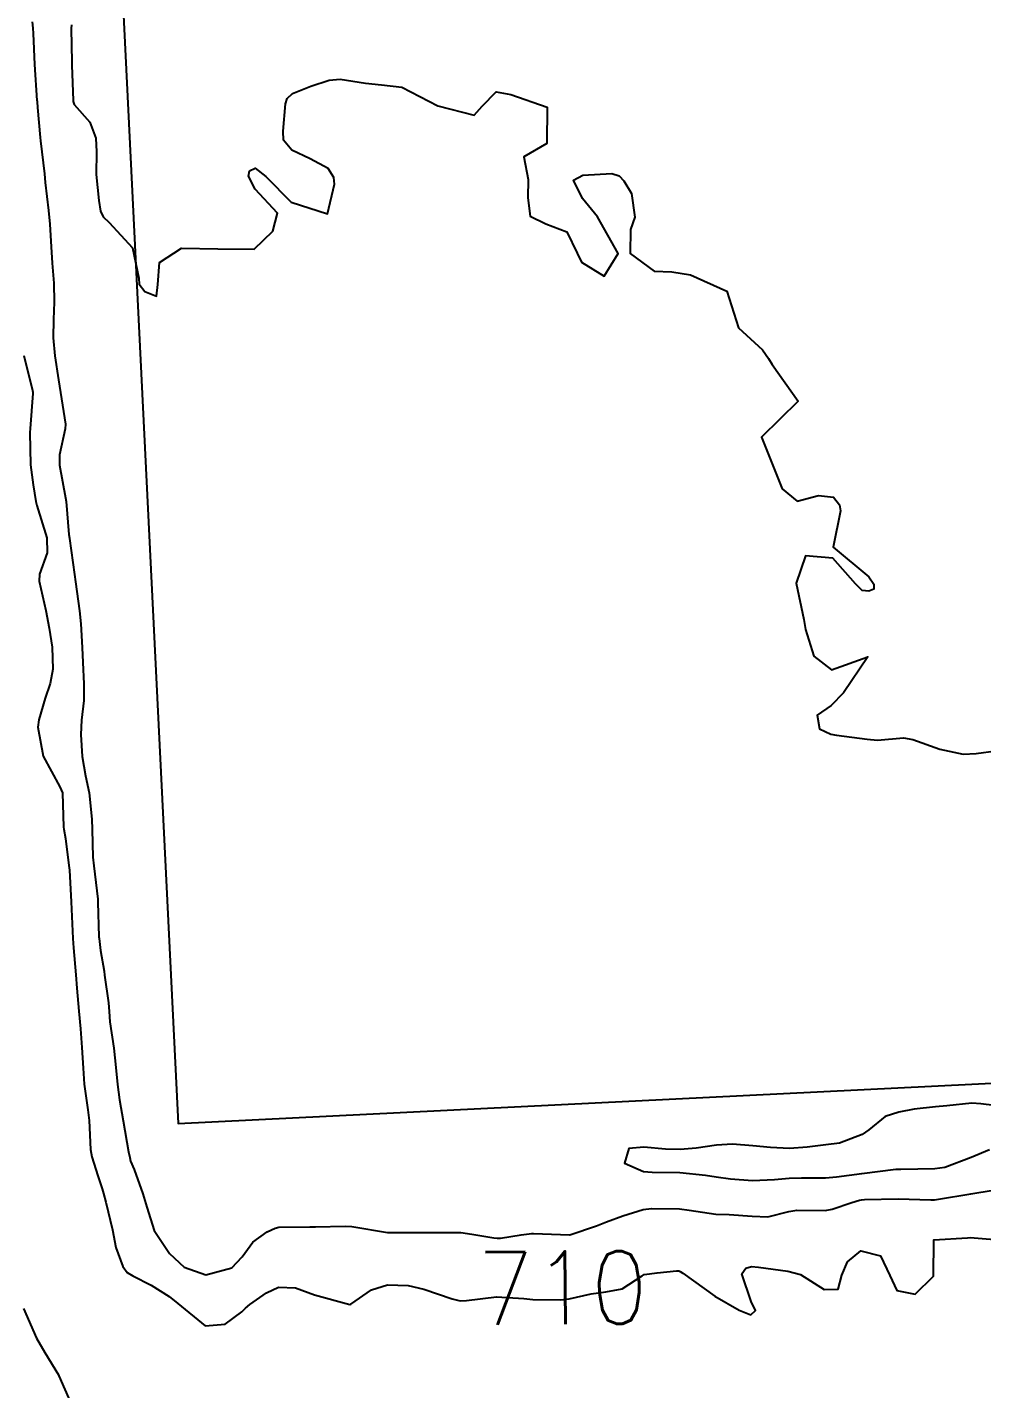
# Model space of a CAD drawing. Header units: metres. Extents: x 298520 to 308411, y 7433745 to 7450750.
# Drawn here: x 301806.4 to 301858.9, y 7442204.7 to 7442279.6 of the extents above; entities that cross this region are included whole.
import ezdxf
from ezdxf.enums import TextEntityAlignment as Align

# ---------------------------------------------------------------- set-up
doc = ezdxf.new("R2010")
doc.units = ezdxf.units.M
doc.header["$LTSCALE"] = 10
doc.linetypes.add('DASHED', pattern=[0.75, 0.5, -0.25])
for name, color, linetype in [('Area Verde e Lazer', 94, 'Continuous'), ('Cotas', 45, 'Continuous'), ('Curvas de Nivel 1m', 11, 'Continuous'), ('Curvas de Nivel 5m', 15, 'Continuous'), ('Vias Secundárias', 230, 'DASHED')]:
    doc.layers.add(name, color=color, linetype=linetype)
doc.styles.add('Style-STANDARD', font='STANDARD.shx')

msp = doc.modelspace()

# ---------------------------------------------------------------- linework, layer by layer
at = {"layer": 'Area Verde e Lazer'}
msp.add_lwpolyline([(301809.725, 7442319.965), (301814.699, 7442219.302), (301877.17, 7442222.389), (301872.196, 7442323.051)], close=True, dxfattribs=at)
at = {"layer": 'Curvas de Nivel 1m', "flags": 128}
for points, elevation in [([(301806.675, 7442279.858), (301806.709, 7442279.505), (301806.725, 7442279.209), (301806.802, 7442277.503), (301806.935, 7442275.539), (301806.94, 7442275.5), (301806.938, 7442275.466), (301806.969, 7442275.139), (301807.114, 7442273.498), (301807.136, 7442273.313), (301807.34, 7442271.496), (301807.394, 7442271.028), (301807.577, 7442269.493), (301807.646, 7442268.742), (301807.711, 7442267.492), (301807.773, 7442266.592), (301807.865, 7442265.49), (301807.888, 7442264.449), (301807.836, 7442263.49), (301807.826, 7442262.487), (301807.918, 7442261.489), (301808.112, 7442260.168), (301808.227, 7442259.486), (301808.5, 7442257.748), (301808.493, 7442257.483), (301808.173, 7442256.061), (301808.174, 7442255.486), (301808.506, 7442253.693), (301808.538, 7442253.482), (301808.695, 7442251.676), (301808.718, 7442251.48), (301808.718, 7442251.455), (301808.999, 7442249.477), (301809.054, 7442249.081), (301809.276, 7442247.474), (301809.349, 7442246.76), (301809.417, 7442245.472), (301809.45, 7442244.632), (301809.515, 7442243.471), (301809.508, 7442242.547), (301809.383, 7442241.472), (301809.347, 7442240.686), (301809.417, 7442239.471), (301809.596, 7442238.406), (301809.797, 7442237.467), (301809.953, 7442236.021), (301809.964, 7442235.465), (301810.011, 7442233.933), (301810.052, 7442233.464), (301810.276, 7442231.64), (301810.289, 7442231.462), (301810.341, 7442229.553), (301810.349, 7442229.461), (301810.423, 7442228.808), (301810.621, 7442227.673), (301810.653, 7442227.456), (301810.859, 7442225.925), (301810.898, 7442225.452), (301810.946, 7442224.88), (301811.153, 7442223.448), (301811.274, 7442222.378), (301811.364, 7442221.445), (301811.474, 7442220.593), (301811.664, 7442219.44), (301811.973, 7442217.749), (301812.034, 7442217.434), (301812.085, 7442217.237), (301812.276, 7442216.765), (301812.763, 7442215.425), (301812.977, 7442214.697), (301813.384, 7442213.418), (301814.22, 7442212.146), (301815.02, 7442211.402), (301816.209, 7442210.976), (301817.649, 7442211.368), (301818.219, 7442211.973), (301818.802, 7442212.779), (301819.581, 7442213.347), (301820.025, 7442213.553), (301820.237, 7442213.598), (301821.94, 7442213.611), (301822.237, 7442213.615), (301823.871, 7442213.662), (301824.238, 7442213.635), (301826.2, 7442213.303), (301826.233, 7442213.302), (301828.17, 7442213.304), (301828.234, 7442213.303), (301830.144, 7442213.312), (301830.234, 7442213.306), (301830.84, 7442213.211), (301832.054, 7442213.016), (301832.231, 7442212.999), (301832.413, 7442213.006), (301833.545, 7442213.177), (301834.143, 7442213.262), (301834.234, 7442213.262), (301836.211, 7442213.172), (301836.233, 7442213.175), (301837.686, 7442213.683), (301838.244, 7442213.887), (301839.138, 7442214.223), (301840.255, 7442214.565), (301840.723, 7442214.628), (301842.256, 7442214.613), (301842.787, 7442214.54), (301844.252, 7442214.324), (301844.992, 7442214.302), (301846.251, 7442214.204), (301847.105, 7442214.162), (301848.255, 7442214.459), (301848.707, 7442214.544), (301850.256, 7442214.525), (301850.648, 7442214.586), (301851.735, 7442214.965), (301852.142, 7442215.083), (301852.264, 7442215.105), (301852.424, 7442215.117), (301854.265, 7442215.152), (301856.074, 7442215.103), (301856.265, 7442215.105), (301856.494, 7442215.136), (301858.269, 7442215.439), (301859.504, 7442215.634)], 709), ([(301808.826, 7442279.682), (301808.823, 7442279.482), (301808.847, 7442277.639), (301808.849, 7442277.482), (301808.929, 7442275.525), (301808.932, 7442275.48), (301808.971, 7442275.319), (301809.836, 7442274.341), (301810.163, 7442273.462), (301810.2, 7442272.716), (301810.198, 7442271.461), (301810.334, 7442270.036), (301810.434, 7442269.457), (301810.578, 7442269.133), (301810.897, 7442268.818), (301812.194, 7442267.437), (301812.542, 7442265.758), (301812.554, 7442265.433), (301812.857, 7442265.026), (301813.497, 7442264.78), (301813.582, 7442265.423), (301813.676, 7442266.621), (301814.883, 7442267.41), (301816.883, 7442267.382), (301818.883, 7442267.36), (301819.893, 7442268.35), (301820.155, 7442269.347), (301818.922, 7442270.662), (301818.558, 7442271.364), (301818.626, 7442271.673), (301818.937, 7442271.805), (301819.517, 7442271.354), (301820.912, 7442269.938), (301822.903, 7442269.31), (301823.294, 7442270.94), (301823.257, 7442271.307), (301822.938, 7442271.789), (301821.943, 7442272.325), (301820.948, 7442272.807), (301820.492, 7442273.345), (301820.463, 7442273.84), (301820.6, 7442275.344), (301820.687, 7442275.634), (301820.982, 7442275.922), (301821.988, 7442276.32), (301822.993, 7442276.645), (301823.602, 7442276.696), (301824.991, 7442276.491), (301825.865, 7442276.401), (301826.988, 7442276.264), (301828.973, 7442275.24), (301830.968, 7442274.718), (301831.406, 7442275.213), (301832.171, 7442276.016), (301832.983, 7442275.868), (301834.973, 7442275.17), (301834.953, 7442273.17), (301833.694, 7442272.434), (301833.933, 7442271.18), (301833.918, 7442270.18), (301834.037, 7442269.179), (301834.899, 7442268.744), (301836.058, 7442268.316), (301836.623, 7442267.144), (301836.875, 7442266.642), (301838.115, 7442265.877), (301838.883, 7442267.12), (301837.74, 7442269.132), (301836.918, 7442270.142), (301836.431, 7442271.148), (301836.936, 7442271.419), (301838.537, 7442271.524), (301838.936, 7442271.396), (301839.199, 7442271.117), (301839.623, 7442270.412), (301839.805, 7442269.111), (301839.563, 7442268.447), (301839.549, 7442267.113), (301840.869, 7442266.147), (301841.839, 7442266.114), (301842.866, 7442265.948), (301844.853, 7442265.05), (301845.5, 7442263.043), (301846.821, 7442261.817), (301847.149, 7442261.358), (301847.35, 7442261.022), (301848.783, 7442259), (301846.763, 7442257.03), (301847.568, 7442255.017), (301847.892, 7442254.18), (301848.718, 7442253.502), (301849.888, 7442253.822), (301850.72, 7442253.731), (301851.049, 7442253.308), (301851.107, 7442252.974), (301850.693, 7442250.98), (301852.669, 7442249.344), (301852.943, 7442248.947), (301852.943, 7442248.665), (301852.659, 7442248.563), (301852.299, 7442248.595), (301851.933, 7442248.961), (301850.684, 7442250.377), (301849.185, 7442250.495), (301848.663, 7442249), (301849.091, 7442246.996), (301849.179, 7442246.45), (301849.641, 7442244.99), (301850.605, 7442244.228), (301852.613, 7442244.95), (301851.26, 7442242.97), (301850.586, 7442242.278), (301849.83, 7442241.738), (301849.95, 7442240.986), (301850.569, 7442240.702), (301850.891, 7442240.652), (301852.565, 7442240.423), (301853.136, 7442240.373), (301854.566, 7442240.501), (301855.076, 7442240.414), (301856.557, 7442239.882), (301857.849, 7442239.595), (301858.554, 7442239.644), (301859.639, 7442239.787)], 708), ([(301860.323, 7442220.198), (301858.815, 7442220.386), (301858.326, 7442220.422), (301856.956, 7442220.268), (301856.323, 7442220.217), (301855.156, 7442220.086), (301854.318, 7442219.915), (301853.567, 7442219.688), (301852.658, 7442218.955), (301852.3, 7442218.697), (301851.046, 7442218.222), (301850.294, 7442218.126), (301849.279, 7442218.004), (301848.292, 7442217.933), (301847.254, 7442217.977), (301846.293, 7442218.072), (301845.171, 7442218.164), (301844.294, 7442218.112), (301843.165, 7442217.94), (301842.291, 7442217.875), (301841.49, 7442217.889), (301840.292, 7442217.997), (301839.475, 7442217.924), (301839.225, 7442217.111), (301840.279, 7442216.67), (301840.749, 7442216.625), (301842.278, 7442216.613), (301843.677, 7442216.459), (301844.276, 7442216.362), (301845.062, 7442216.256), (301846.274, 7442216.164), (301847.477, 7442216.214), (301848.276, 7442216.302), (301848.953, 7442216.316), (301850.276, 7442216.316), (301850.875, 7442216.376), (301852.279, 7442216.556), (301854.137, 7442216.788), (301854.282, 7442216.798), (301854.413, 7442216.797), (301856.282, 7442216.83), (301856.831, 7442216.902), (301858.289, 7442217.458), (301859.293, 7442217.87)], 708), ([(301806.187, 7442209.128), (301806.915, 7442207.499), (301807.367, 7442206.704), (301808.116, 7442205.48), (301808.142, 7442205.439), (301809, 7442203.471)], 711)]:
    msp.add_lwpolyline(points, dxfattribs=dict(at, elevation=elevation))
at = {"layer": 'Curvas de Nivel 5m', "elevation": 710, "flags": 128}
msp.add_lwpolyline([(301806.206, 7442261.509), (301806.689, 7442259.597), (301806.71, 7442259.501), (301806.71, 7442259.429), (301806.56, 7442257.503), (301806.543, 7442257.285), (301806.575, 7442255.503), (301806.726, 7442254.405), (301806.874, 7442253.498), (301806.935, 7442253.274), (301807.472, 7442251.492), (301807.5, 7442250.672), (301807.078, 7442249.496), (301807.049, 7442249.106), (301807.415, 7442247.492), (301807.598, 7442246.526), (301807.771, 7442245.489), (301807.816, 7442244.276), (301807.654, 7442243.489), (301807.388, 7442242.688), (301807.034, 7442241.495), (301806.979, 7442241.084), (301807.276, 7442239.493), (301808.195, 7442237.814), (301808.335, 7442237.482), (301808.395, 7442235.591), (301808.406, 7442235.481), (301808.495, 7442234.968), (301808.691, 7442233.478), (301808.715, 7442233.233), (301808.817, 7442231.476), (301808.835, 7442231.09), (301808.915, 7442229.475), (301808.951, 7442228.949), (301809.065, 7442227.473), (301809.126, 7442226.742), (301809.244, 7442225.471), (301809.327, 7442224.512), (301809.404, 7442223.469), (301809.468, 7442222.342), (301809.537, 7442221.468), (301809.728, 7442220.057), (301809.796, 7442219.465), (301809.881, 7442217.872), (301809.946, 7442217.463), (301810.273, 7442216.427), (301810.525, 7442215.716), (301810.598, 7442215.455), (301810.729, 7442214.98), (301811.082, 7442213.447), (301811.27, 7442212.491), (301811.646, 7442211.439), (301811.885, 7442211.11), (301812.208, 7442210.919), (301813.21, 7442210.413), (301814.197, 7442209.79), (301814.671, 7442209.405), (301816.175, 7442208.175), (301817.282, 7442208.268), (301818.187, 7442208.955), (301818.396, 7442209.152), (301818.636, 7442209.356), (301819.557, 7442209.989), (301820.203, 7442210.304), (301821.149, 7442210.272), (301822.199, 7442209.886), (301824.129, 7442209.355), (301824.194, 7442209.373), (301825.318, 7442210.163), (301826.205, 7442210.429), (301827.343, 7442210.392), (301828.202, 7442210.191), (301829.754, 7442209.667), (301830.196, 7442209.557), (301830.552, 7442209.57), (301832.199, 7442209.779), (301833.701, 7442209.672), (301834.197, 7442209.618), (301835.734, 7442209.61), (301836.191, 7442209.658), (301837.392, 7442209.935), (301838.197, 7442210.054), (301839.107, 7442210.203), (301840.21, 7442210.923), (301840.318, 7442210.992), (301841.025, 7442211.092), (301842.094, 7442211.201), (301842.214, 7442211.195), (301842.297, 7442211.162), (301842.428, 7442211.077), (301844.194, 7442209.804), (301845.533, 7442209.036), (301846.18, 7442208.778), (301846.433, 7442209.026), (301846.19, 7442209.52), (301845.688, 7442211.035), (301845.904, 7442211.345), (301846.217, 7442211.439), (301846.589, 7442211.396), (301848.215, 7442211.187), (301848.906, 7442210.993), (301850.201, 7442210.182), (301850.984, 7442210.189), (301851.175, 7442210.97), (301851.49, 7442211.698), (301852.226, 7442212.309), (301853.311, 7442212.031), (301853.809, 7442210.936), (301854.201, 7442210.128), (301855.207, 7442209.91), (301856.213, 7442210.91), (301856.233, 7442212.91), (301858.093, 7442213.024), (301858.235, 7442213.026), (301860.233, 7442212.86)], dxfattribs=at)
at = {"layer": 'Vias Secundárias'}
msp.add_lwpolyline([(301465.55, 7442973.319, 0), (301478.59, 7442967.28, -0.011668)], format="xyb", dxfattribs=at)

# ---------------------------------------------------------------- texts
at = {"layer": 'Cotas', "style": 'Style-STANDARD'}
msp.add_text('710', height=4, rotation=0.47157, dxfattribs=at).set_placement((301835.818, 7442210.263, 710), align=Align.MIDDLE_CENTER)

doc.saveas('drawing.dxf')
